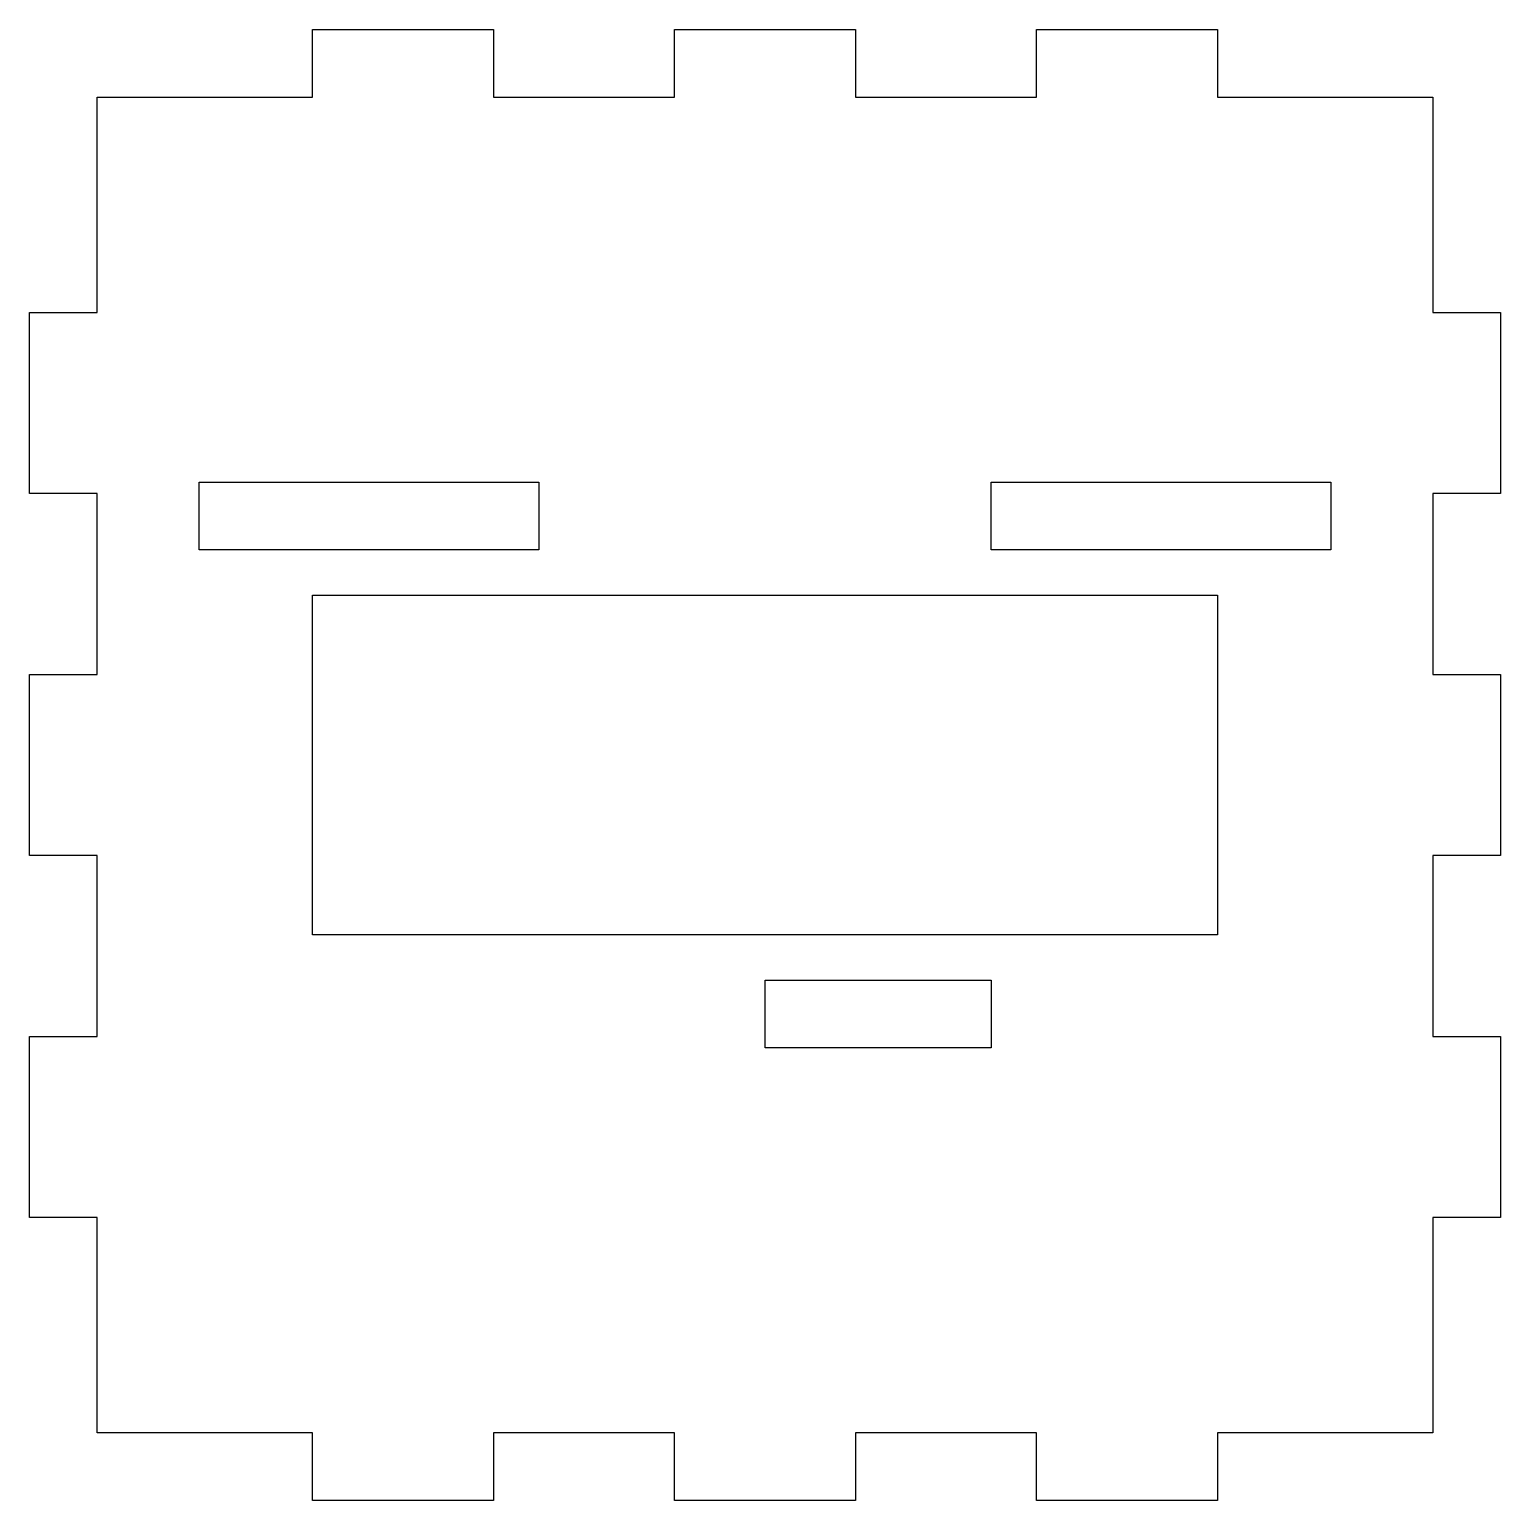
# Model space of a CAD drawing. Header units: millimetres. Extents: x -3 to 62, y -212 to -147.
import ezdxf

# ---------------------------------------------------------------- set-up
doc = ezdxf.new("R2010")
doc.units = ezdxf.units.MM
doc.layers.add('Shape2DView003', color=7, linetype='CONTINUOUS')

msp = doc.modelspace()

# ---------------------------------------------------------------- linework, layer by layer
at = {"layer": 'Shape2DView003'}
for p, q in [((9.5, -150), (9.5, -147)), ((9.5, -147), (17.5, -147)), ((17.5, -147), (17.5, -150)), ((25.5, -150), (25.5, -147)), ((25.5, -147), (33.5, -147)), ((33.5, -147), (33.5, -150)), ((41.5, -150), (41.5, -147)), ((41.5, -147), (49.5, -147)), ((49.5, -147), (49.5, -150)), ((0, -150), (9.5, -150)), ((0, -159.5), (0, -150)), ((17.5, -150), (25.5, -150)), ((33.5, -150), (41.5, -150)), ((49.5, -150), (59, -150)), ((59, -150), (59, -159.5)), ((-3, -167.5), (-3, -159.5)), ((-3, -159.5), (0, -159.5)), ((59, -159.5), (62, -159.5)), ((62, -159.5), (62, -167.5)), ((4.5, -167), (19.5, -167)), ((4.5, -170), (4.5, -167)), ((19.5, -167), (19.5, -170)), ((39.5, -167), (54.5, -167)), ((39.5, -170), (39.5, -167)), ((54.5, -167), (54.5, -170)), ((0, -167.5), (-3, -167.5)), ((0, -175.5), (0, -167.5)), ((62, -167.5), (59, -167.5)), ((59, -167.5), (59, -175.5)), ((19.5, -170), (4.5, -170)), ((54.5, -170), (39.5, -170)), ((9.5, -172), (49.5, -172)), ((9.5, -187), (9.5, -172)), ((49.5, -172), (49.5, -187)), ((-3, -183.5), (-3, -175.5)), ((-3, -175.5), (0, -175.5)), ((59, -175.5), (62, -175.5)), ((62, -175.5), (62, -183.5)), ((0, -183.5), (-3, -183.5)), ((0, -191.5), (0, -183.5)), ((62, -183.5), (59, -183.5)), ((59, -183.5), (59, -191.5)), ((49.5, -187), (9.5, -187)), ((29.5, -189), (39.5, -189)), ((29.5, -192), (29.5, -189)), ((39.5, -189), (39.5, -192)), ((-3, -199.5), (-3, -191.5)), ((-3, -191.5), (0, -191.5)), ((59, -191.5), (62, -191.5)), ((62, -191.5), (62, -199.5)), ((39.5, -192), (29.5, -192)), ((0, -199.5), (-3, -199.5)), ((0, -209), (0, -199.5)), ((62, -199.5), (59, -199.5)), ((59, -199.5), (59, -209)), ((9.5, -209), (0, -209)), ((9.5, -212), (9.5, -209)), ((25.5, -209), (17.5, -209)), ((17.5, -209), (17.5, -212)), ((25.5, -212), (25.5, -209)), ((41.5, -209), (33.5, -209)), ((33.5, -209), (33.5, -212)), ((41.5, -212), (41.5, -209)), ((59, -209), (49.5, -209)), ((49.5, -209), (49.5, -212)), ((17.5, -212), (9.5, -212)), ((33.5, -212), (25.5, -212)), ((49.5, -212), (41.5, -212))]:
    msp.add_line(p, q, dxfattribs=at)

doc.saveas('drawing.dxf')
